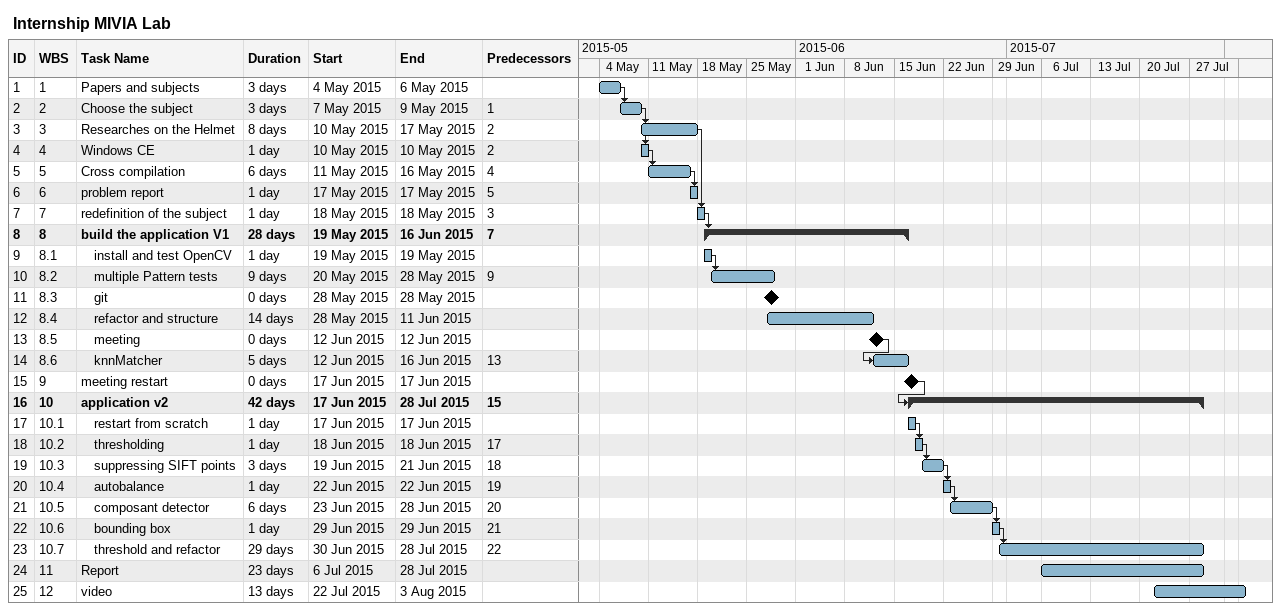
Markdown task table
Internship MIVIA Lab

| ID | WBS | Task | Duration | Start | Finish | Predecessors |
|---|---|---|---|---|---|---|
| 1 | 1 | Papers and subjects | 3d | 2015-05-04 | 2015-05-06 |  |
| 2 | 2 | Choose the subject | 3d | 2015-05-07 | 2015-05-09 | 1 |
| 3 | 3 | Researches on the Helmet | 8d | 2015-05-10 | 2015-05-17 | 2 |
| 4 | 4 | Windows CE | 1d | 2015-05-10 | 2015-05-10 | 2 |
| 5 | 5 | Cross compilation | 6d | 2015-05-11 | 2015-05-16 | 4 |
| 6 | 6 | problem report | 1d | 2015-05-17 | 2015-05-17 | 5 |
| 7 | 7 | redefinition of the subject | 1d | 2015-05-18 | 2015-05-18 | 3 |
| 8 | 8 | **build the application V1** | 28d | 2015-05-19 | 2015-06-16 | 7 |
| 9 | 8.1 | install and test OpenCV | 1d | 2015-05-19 | 2015-05-19 |  |
| 10 | 8.2 | multiple Pattern tests | 9d | 2015-05-20 | 2015-05-28 | 9 |
| 11 | 8.3 | git | 0d | 2015-05-28 | 2015-05-28 |  |
| 12 | 8.4 | refactor and structure | 14d | 2015-05-28 | 2015-06-11 |  |
| 13 | 8.5 | meeting | 0d | 2015-06-12 | 2015-06-12 |  |
| 14 | 8.6 | knnMatcher | 5d | 2015-06-12 | 2015-06-16 | 13 |
| 15 | 9 | meeting restart | 0d | 2015-06-17 | 2015-06-17 |  |
| 16 | 10 | **application v2** | 42d | 2015-06-17 | 2015-07-28 | 15 |
| 17 | 10.1 | restart from scratch | 1d | 2015-06-17 | 2015-06-17 |  |
| 18 | 10.2 | thresholding | 1d | 2015-06-18 | 2015-06-18 | 17 |
| 19 | 10.3 | suppressing SIFT points | 3d | 2015-06-19 | 2015-06-21 | 18 |
| 20 | 10.4 | autobalance | 1d | 2015-06-22 | 2015-06-22 | 19 |
| 21 | 10.5 | composant detector | 6d | 2015-06-23 | 2015-06-28 | 20 |
| 22 | 10.6 | bounding box | 1d | 2015-06-29 | 2015-06-29 | 21 |
| 23 | 10.7 | threshold and refactor | 29d | 2015-06-30 | 2015-07-28 | 22 |
| 24 | 11 | Report | 23d | 2015-07-06 | 2015-07-28 |  |
| 25 | 12 | video | 13d | 2015-07-22 | 2015-08-03 |  |
